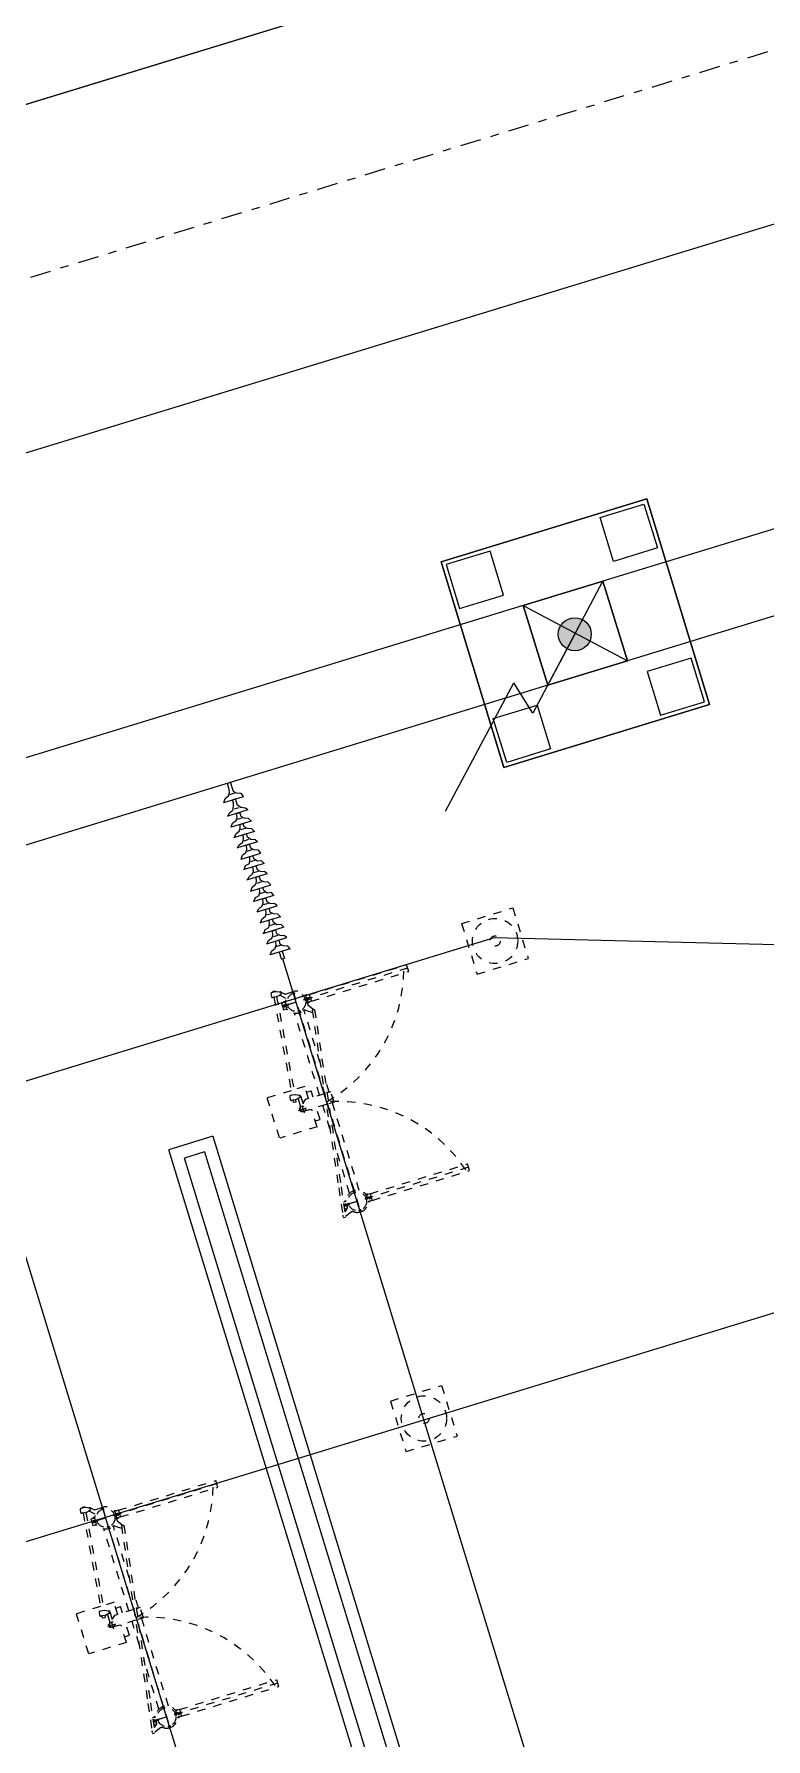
# Model space of a CAD drawing. Header units: metres. Extents: x 0 to 551036, y 0 to 1845929.
# Drawn here: x 547453.79 to 547462.57, y 1841972.32 to 1841992.78 of the extents above; entities that cross this region are included whole.
import ezdxf

# ---------------------------------------------------------------- set-up
doc = ezdxf.new("R2010")
doc.units = ezdxf.units.M
doc.header["$MEASUREMENT"] = 0
for name, pattern in [('02 Xref HH1 MBXD$0$HIDDEN', [0.375, 0.25, -0.125]), ('02 Xref KB1 MBTB$0$DASHDOT', [1, 0.5, -0.25, 0, -0.25]), ('02 Xref KB1 MBTB$0$DASHED2', [0.375, 0.25, -0.125]), ('DGN Style 2', [126.567841, 75.940705, -50.627136])]:
    doc.linetypes.add(name, pattern=pattern)
for name, color, linetype, lineweight in [('_0', 7, 'Continuous', 0), ('BD HH1 KEM TMB$0$cay', 7, 'Continuous', 0), ('BD HH1 KEM TMB$0$duongdaydien', 7, 'Continuous', 0), ('BD HH1 KEM TMB$0$nha', 7, 'Continuous', 0), ('Level 1', 7, 'Continuous', 0), ('Level 49', 7, 'Continuous', 0), ('Level 58', 7, 'Continuous', 0)]:
    doc.layers.add(name, color=color, linetype=linetype, lineweight=lineweight)

# ---------------------------------------------------------------- blocks, each defined once
blk = doc.blocks.new('02 Xref KB1 MBTB$0$X220 NC')
at = {"color": 0, "linetype": 'ByBlock', "lineweight": -2}
for p, q in [((37526403, -1364182), (37516403, -1374182)), ((37516403, -1364182), (37526403, -1374182)), ((37516403, -1534182), (37516403, -1374182)), ((37526403, -1534182), (37526403, -1374182)), ((37526403, -1534182), (37516403, -1544182)), ((37516403, -1534182), (37526403, -1544182))]:
    blk.add_line(p, q, dxfattribs=at)
at = {"color": 0, "linetype": 'ByBlock', "lineweight": -2, "flags": 128}
for points in [[(37534313, -1382092), (37508493, -1382092), (37508493, -1356272), (37534313, -1356272), (37534313, -1382092)], [(37508993, -1356772), (37514493, -1356772), (37514493, -1362272), (37508993, -1362272), (37508993, -1356772)], [(37533813, -1356772), (37528313, -1356772), (37528313, -1362272), (37533813, -1362272), (37533813, -1356772)], [(37516403, -1374182), (37526403, -1374182), (37526403, -1364182), (37516403, -1364182), (37516403, -1374182)], [(37526403, -1374182), (37516403, -1374182), (37516403, -1364182), (37526403, -1364182), (37526403, -1374182)], [(37508993, -1381592), (37514493, -1381592), (37514493, -1376092), (37508993, -1376092), (37508993, -1381592)], [(37533813, -1381592), (37528313, -1381592), (37528313, -1376092), (37533813, -1376092), (37533813, -1381592)], [(37534313, -1526272), (37508493, -1526272), (37508493, -1552092), (37534313, -1552092), (37534313, -1526272)], [(37508993, -1526772), (37514493, -1526772), (37514493, -1532272), (37508993, -1532272), (37508993, -1526772)], [(37533813, -1526772), (37528313, -1526772), (37528313, -1532272), (37533813, -1532272), (37533813, -1526772)], [(37516403, -1544182), (37526403, -1544182), (37526403, -1534182), (37516403, -1534182), (37516403, -1544182)], [(37516403, -1534182), (37526403, -1534182), (37526403, -1544182), (37516403, -1544182), (37516403, -1534182)], [(37526403, -1534182), (37516403, -1534182), (37516403, -1544182), (37526403, -1544182), (37526403, -1534182)], [(37508993, -1551592), (37514493, -1551592), (37514493, -1546092), (37508993, -1546092), (37508993, -1551592)], [(37533813, -1551592), (37528313, -1551592), (37528313, -1546092), (37533813, -1546092), (37533813, -1551592)]]:
    blk.add_lwpolyline(points, close=True, dxfattribs=at)
at = {"flags": 128}
for points in [[(37521403, -1450899), (37521403, -1447081), (37521403, -1461283)], [(37526403, -1454182), (37516403, -1454182)]]:
    blk.add_lwpolyline(points, dxfattribs=at)
blk = doc.blocks.new('02 Xref KB1 MBTB$0$Kim_CS')
at = {"layer": 'BD HH1 KEM TMB$0$duongdaydien', "color": 0, "linetype": 'ByBlock', "lineweight": -2}
for p, q in [((-10499, 14034), (-2277, 5812)), ((-5056, 5056), (-2277, 5812)), ((0, 0), (-5056, 5056)), ((0, 0), (-1768, 1768))]:
    blk.add_line(p, q, dxfattribs=at)
blk = doc.blocks.new('02 Xref KB1 MBTB$0$KCS_01')
h = blk.add_hatch()
h.set_pattern_fill('ANGLE', color=0, pattern_type=2)
h.set_pattern_definition([(0, (-101000, -440999.72), (0, 69.85), [50.8, -19.05]), (90, (-101000, -440999.72), (-69.85, 4e-15), [50.8, -19.05])])
edge = h.paths.add_edge_path()
edge.add_arc((0, 0), 1981, 0, 360)
at = {"color": 0}
blk.add_circle((0, 0), 1981, dxfattribs=at)
at = {"layer": 'BD HH1 KEM TMB$0$duongdaydien', "color": 0, "xscale": 1.5, "yscale": 1.5, "zscale": 1.5}
blk.add_blockref('02 Xref KB1 MBTB$0$Kim_CS', (0, 0), dxfattribs=at)
blk = doc.blocks.new('JYZCD')
for p, q in [((977504, 1394888), (976736, 1394888)), ((977504, 1394487), (976736, 1394487)), ((979207, 1394888), (978807, 1394888)), ((979207, 1394487), (978807, 1394487))]:
    blk.add_line(p, q)
at = {"color": 0, "lineweight": 0, "flags": 128}
for points in [[(978807, 1395990), (978406, 1395689), (978205, 1395188), (977905, 1394988), (977504, 1394888)], [(978807, 1395990), (978807, 1393485)], [(980510, 1395990), (980209, 1395689), (980009, 1395188), (979608, 1394988), (979207, 1394888)], [(980510, 1395990), (980510, 1396090)], [(980510, 1393485), (980510, 1395990)], [(981912, 1395990), (981512, 1395689), (981311, 1395188), (981011, 1394988), (980510, 1394888)], [(981812, 1395990), (981912, 1395990)], [(981812, 1393485), (981912, 1393485), (981912, 1395990)], [(983215, 1395990), (982814, 1395689), (982614, 1395188), (982313, 1394988), (981912, 1394888)], [(983215, 1395990), (983215, 1396090)], [(984517, 1395990), (984217, 1395689), (984016, 1395188), (983615, 1394988), (983215, 1394888)], [(983215, 1393485), (983215, 1395990)], [(984517, 1395990), (984517, 1396090)], [(985920, 1395990), (985519, 1395689), (985319, 1395188), (985018, 1394988), (984517, 1394888)], [(984517, 1393485), (984517, 1395990)], [(987222, 1395990), (986821, 1395689), (986721, 1395188), (986320, 1394988), (985920, 1394888)], [(985920, 1395990), (985920, 1393485)], [(987222, 1395990), (987222, 1396090)], [(987222, 1395990), (987222, 1396090)], [(987222, 1393485), (987222, 1395990)], [(988524, 1395990), (988224, 1395689), (988024, 1395188), (987723, 1394988), (987222, 1394888)], [(988524, 1395990), (988524, 1396090)], [(989927, 1395990), (989526, 1395689), (989326, 1395188), (989025, 1394988), (988524, 1394888)], [(988524, 1393485), (988524, 1395990)], [(991229, 1395990), (990829, 1395689), (990729, 1395188), (990328, 1394988), (989927, 1394888)], [(989927, 1395990), (989927, 1393485)], [(991229, 1395990), (991229, 1396090)], [(991229, 1393485), (991229, 1395990)], [(992532, 1395990), (992231, 1395689), (992031, 1395188), (991730, 1394988), (991229, 1394888)], [(993934, 1395990), (993534, 1395689), (993333, 1395188), (993033, 1394988), (992532, 1394888)], [(992532, 1395990), (992532, 1393485)], [(993934, 1395990), (993934, 1396090)], [(993934, 1395990), (993934, 1396090)], [(993934, 1393485), (993934, 1395990)], [(995237, 1395990), (994836, 1395689), (994736, 1395188), (994335, 1394988), (993934, 1394888)], [(995237, 1395990), (995237, 1396090)], [(996539, 1395990), (996239, 1395689), (996038, 1395188), (995738, 1394988), (995237, 1394888)], [(995237, 1393485), (995237, 1395990)], [(996539, 1395990), (996539, 1393485)], [(997942, 1395990), (997541, 1395689), (997341, 1395188), (997040, 1394988), (996639, 1394888)], [(997942, 1393485), (997942, 1395990)], [(978807, 1393485), (978406, 1393685), (978205, 1394186), (977905, 1394487), (977504, 1394487)], [(978105, 1394988), (978105, 1394387)], [(978807, 1394888), (978807, 1394487)], [(978807, 1393485), (978807, 1393585)], [(980510, 1393485), (980209, 1393685), (980009, 1394186), (979608, 1394487), (979207, 1394487)], [(979909, 1394988), (979909, 1394387)], [(980510, 1394888), (980510, 1394487)], [(981912, 1393485), (981512, 1393685), (981311, 1394186), (981011, 1394487), (980510, 1394487)], [(981211, 1394988), (981211, 1394387)], [(981912, 1394888), (981912, 1394487)], [(983215, 1393485), (982814, 1393685), (982614, 1394186), (982313, 1394487), (981912, 1394487)], [(982513, 1394988), (982513, 1394387)], [(984517, 1393485), (984217, 1393685), (984016, 1394186), (983615, 1394487), (983215, 1394487), (983215, 1394888)], [(983916, 1394988), (983916, 1394387)], [(984517, 1394888), (984517, 1394487)], [(984517, 1394888), (984517, 1394487)], [(985920, 1393485), (985519, 1393685), (985319, 1394186), (985018, 1394487), (984517, 1394487)], [(985218, 1394988), (985218, 1394387)], [(987222, 1393485), (986821, 1393685), (986721, 1394186), (986320, 1394487), (985920, 1394487)], [(986521, 1394988), (986521, 1394387)], [(988524, 1393485), (988224, 1393685), (988024, 1394186), (987723, 1394487), (987222, 1394487)], [(987222, 1393485), (987222, 1393585)], [(987923, 1394988), (987923, 1394387)], [(988524, 1394888), (988524, 1394487)], [(988524, 1394888), (988524, 1394487)], [(989927, 1393485), (989526, 1393685), (989326, 1394186), (989025, 1394487), (988524, 1394487)], [(989226, 1394988), (989226, 1394387)], [(991229, 1393485), (990829, 1393685), (990729, 1394186), (990328, 1394487), (989927, 1394487)], [(990528, 1394988), (990528, 1394387)], [(991229, 1394888), (991229, 1394487)], [(992532, 1393485), (992231, 1393685), (992031, 1394186), (991730, 1394487), (991229, 1394487)], [(991931, 1394988), (991931, 1394387)], [(993934, 1393485), (993534, 1393685), (993333, 1394186), (993033, 1394487), (992532, 1394487)], [(993233, 1394988), (993233, 1394387)], [(995237, 1393485), (994836, 1393685), (994736, 1394186), (994335, 1394487), (993934, 1394487)], [(993934, 1393485), (993934, 1393585)], [(994536, 1394988), (994536, 1394387)], [(995237, 1394888), (995237, 1394487)], [(995237, 1394888), (995237, 1394487)], [(996539, 1393485), (996239, 1393685), (996038, 1394186), (995738, 1394487), (995237, 1394487)], [(995938, 1394988), (995938, 1394387)], [(997942, 1393485), (997541, 1393685), (997341, 1394186), (997040, 1394487), (996639, 1394487)], [(997163, 1395016), (997163, 1394348)], [(997942, 1394888), (998743, 1394888)], [(997942, 1394487), (998743, 1394487)], [(998832, 1394459), (998832, 1394904)]]:
    blk.add_lwpolyline(points, dxfattribs=at)
at = {"flags": 128}
blk.add_lwpolyline([(976736, 1394888), (976736, 1394487)], dxfattribs=at)
blk = doc.blocks.new('BAR')
at = {"color": 3, "lineweight": 13, "elevation": 0, "flags": 128}
blk.add_lwpolyline([(980460, 2656389), (1436264, 2656389)], dxfattribs=at)
at = {"color": 2, "lineweight": 13, "elevation": 0, "flags": 128}
blk.add_lwpolyline([(980459, 2616389), (1436264, 2616390)], dxfattribs=at)
at = {"yscale": -1, "rotation": 179.9999402358448}
blk.add_blockref('JYZCD', (2435095, 1221707, 0), dxfattribs=at)
blk = doc.blocks.new('hh')
at = {"color": 251, "linetype": '02 Xref KB1 MBTB$0$DASHED2', "lineweight": -2, "ltscale": 2000}
for p, q in [((1363300, 2828365, 0), (1363300, 2833057, 0)), ((1363330, 2833078, 0), (1368310, 2833078, 0)), ((1368340, 2833058, 0), (1368330, 2833058, 0)), ((1368340, 2830071, 0), (1368340, 2833058, 0)), ((1365820, 2829926, 0), (1365820, 2828917, 0)), ((1366878, 2829933, 0), (1366926, 2830270, 0)), ((1367150, 2829895, 0), (1366878, 2829933, 0)), ((1367197, 2830232, 0), (1366926, 2830270, 0)), ((1367150, 2829898, 0), (1367197, 2830229, 0)), ((1367197, 2830229, 0), (1367217, 2830370, 0)), ((1367692, 2830445, 0), (1367375, 2830490, 0)), ((1367744, 2829814, 0), (1367791, 2830146, 0)), ((1379667, 2828785, 0), (1367789, 2830134, 0)), ((1367791, 2830146, 0), (1367811, 2830287, 0)), ((1351954, 2828567, 0), (1351910, 2828270, 0)), ((1355536, 2827726, 0), (1351910, 2828270, 0)), ((1355536, 2828029, 0), (1351954, 2828567, 0)), ((1352293, 2827435, 0), (1351991, 2828258, 0)), ((1352885, 2827783, 0), (1352547, 2828174, 0)), ((1352900, 2828118, 0), (1352900, 2827767, 0)), ((1352900, 2828076, 0), (1352900, 2828026, 0)), ((1353320, 2824424, 0), (1353320, 2828070, 0)), ((1353320, 2812402, 0), (1353320, 2828070, 0)), ((1353740, 2827995, 0), (1353740, 2827776, 0)), ((1376882, 2824829, 0), (1355536, 2828029, 0)), ((1363300, 2828365, 0), (1365520, 2828365, 0)), ((1364020, 2828365, 0), (1364020, 2827768, 0)), ((1366251, 2829368, 0), (1365336, 2829368, 0)), ((1365520, 2829653, 0), (1365620, 2829753, 0)), ((1365520, 2826532, 0), (1365520, 2829653, 0)), ((1365620, 2829753, 0), (1365995, 2829753, 0)), ((1366151, 2829568, 0), (1365995, 2829753, 0)), ((1367157, 2829568, 0), (1366120, 2829568, 0)), ((1366120, 2829168, 0), (1366120, 2829568, 0)), ((1367430, 2829168, 0), (1366120, 2829168, 0)), ((1366820, 2828770, 0), (1366486, 2829168, 0)), ((1366820, 2826337, 0), (1366820, 2828770, 0)), ((1366820, 2828365, 0), (1368340, 2828365, 0)), ((1367139, 2829816, 0), (1367150, 2829898, 0)), ((1367242, 2829338, 0), (1367139, 2829816, 0)), ((1367430, 2829168, 0), (1367530, 2829268, 0)), ((1367502, 2829302, 0), (1367733, 2829732, 0)), ((1367530, 2829367, 0), (1367530, 2829268, 0)), ((1367620, 2828365, 0), (1367620, 2827768, 0)), ((1367733, 2829732, 0), (1367744, 2829814, 0)), ((1379631, 2828447, 0), (1367742, 2829797, 0)), ((1368340, 2828365, 0), (1368340, 2829729, 0)), ((1377900, 2828118, 0), (1377900, 2827776, 0)), ((1378740, 2828118, 0), (1377900, 2828118, 0)), ((1378320, 2824517, 0), (1378320, 2828224, 0)), ((1378320, 2812402, 0), (1378320, 2828070, 0)), ((1378740, 2828118, 0), (1378740, 2827776, 0)), ((1379105, 2827436, 0), (1379690, 2828021, 0)), ((1379622, 2828364, 0), (1379631, 2828446, 0)), ((1379696, 2828067, 0), (1379622, 2828364, 0)), ((1379631, 2828446, 0), (1379667, 2828779, 0)), ((1379667, 2828779, 0), (1379682, 2828920, 0)), ((1379740, 2827890, 0), (1379696, 2828067, 0)), ((1380155, 2829010, 0), (1379836, 2829044, 0)), ((1380001, 2827861, 0), (1380046, 2827952, 0)), ((1380046, 2827952, 0), (1380218, 2828299, 0)), ((1380216, 2828301, 0), (1380224, 2828383, 0)), ((1380227, 2828381, 0), (1380263, 2828714, 0)), ((1380326, 2828368, 0), (1380227, 2828378, 0)), ((1380263, 2828714, 0), (1380279, 2828856, 0)), ((1380363, 2828706, 0), (1380263, 2828716, 0)), ((1380326, 2828368, 0), (1380363, 2828706, 0)), ((1379671, 2826368, 0), (1351839, 2826368, 0)), ((1353500, 2827868, 0), (1353115, 2827868, 0)), ((1353500, 2827868, 0), (1353115, 2827868, 0)), ((1353500, 2827868, 0), (1353115, 2827868, 0)), ((1353720, 2827776, 0), (1353820, 2827776, 0)), ((1353720, 2827776, 0), (1353720, 2827631, 0)), ((1353820, 2827776, 0), (1353820, 2827595, 0)), ((1354501, 2826968, 0), (1360591, 2826968, 0)), ((1376837, 2824532, 0), (1355536, 2827726, 0)), ((1362614, 2826968, 0), (1365520, 2826968, 0)), ((1364020, 2827768, 0), (1365520, 2827768, 0)), ((1365520, 2825553, 0), (1365520, 2826229, 0)), ((1366820, 2827768, 0), (1367620, 2827768, 0)), ((1366820, 2826968, 0), (1377139, 2826968, 0)), ((1366820, 2825553, 0), (1366820, 2826034, 0)), ((1377920, 2827776, 0), (1377820, 2827776, 0)), ((1377920, 2827776, 0), (1377820, 2827776, 0)), ((1377820, 2827776, 0), (1377820, 2827595, 0)), ((1377920, 2827776, 0), (1377920, 2827631, 0)), ((1378500, 2827868, 0), (1378115, 2827868, 0)), ((1378500, 2827868, 0), (1378115, 2827868, 0)), ((1378500, 2827868, 0), (1378115, 2827868, 0)), ((1378720, 2827776, 0), (1378720, 2827631, 0)), ((1378720, 2827776, 0), (1378820, 2827776, 0)), ((1378820, 2827776, 0), (1378820, 2827595, 0)), ((1379645, 2827244, 0), (1379645, 2826368, 0)), ((1379762, 2827527, 0), (1380017, 2827782, 0)), ((1352820, 2824960, 0), (1352820, 2825141, 0)), ((1352920, 2824960, 0), (1352820, 2824960, 0)), ((1352900, 2824618, 0), (1352900, 2824960, 0)), ((1353740, 2824618, 0), (1352900, 2824618, 0)), ((1352900, 2824618, 0), (1352900, 2812402, 0)), ((1352920, 2824960, 0), (1352920, 2825105, 0)), ((1353500, 2824868, 0), (1353115, 2824868, 0)), ((1353500, 2824868, 0), (1353115, 2824868, 0)), ((1353720, 2824960, 0), (1353720, 2825105, 0)), ((1353720, 2824960, 0), (1353820, 2824960, 0)), ((1353740, 2824618, 0), (1353740, 2824960, 0)), ((1353740, 2824618, 0), (1353740, 2812402, 0)), ((1353820, 2824960, 0), (1353820, 2825141, 0)), ((1354501, 2825768, 0), (1365520, 2825768, 0)), ((1365520, 2825553, 0), (1366820, 2825553, 0)), ((1366820, 2825768, 0), (1368594, 2825768, 0)), ((1366820, 2825768, 0), (1368594, 2825768, 0)), ((1370617, 2825768, 0), (1377112, 2825768, 0)), ((1377059, 2825592, 0), (1376564, 2824876, 0)), ((1376882, 2824829, 0), (1376837, 2824532, 0)), ((1377544, 2825107, 0), (1376852, 2824628, 0)), ((1377820, 2824960, 0), (1377820, 2825141, 0)), ((1377920, 2824960, 0), (1377820, 2824960, 0)), ((1377920, 2824960, 0), (1377820, 2824960, 0)), ((1377900, 2824618, 0), (1377900, 2824960, 0)), ((1378740, 2824618, 0), (1377900, 2824618, 0)), ((1377900, 2824618, 0), (1377900, 2812402, 0)), ((1377920, 2824960, 0), (1377920, 2825105, 0)), ((1378500, 2824868, 0), (1378115, 2824868, 0)), ((1378500, 2824868, 0), (1378115, 2824868, 0)), ((1378720, 2824960, 0), (1378720, 2825105, 0)), ((1378720, 2824960, 0), (1378820, 2824960, 0)), ((1378740, 2824618, 0), (1378740, 2824960, 0)), ((1378740, 2824618, 0), (1378740, 2812402, 0)), ((1378820, 2824960, 0), (1378820, 2825141, 0)), ((1352900, 2812402, 0), (1353740, 2812402, 0)), ((1377900, 2812402, 0), (1378740, 2812402, 0)), ((1415798, 2788362, 0), (1415798, 2793054, 0)), ((1415828, 2793075, 0), (1420808, 2793075, 0)), ((1420838, 2793055, 0), (1420828, 2793055, 0)), ((1420838, 2790068, 0), (1420838, 2793055, 0)), ((1375383, 2789573, 0), (1375377, 2789566, 0)), ((1375377, 2789566, 0), (1375377, 2783159, 0)), ((1381720, 2789573, 0), (1375383, 2789573, 0)), ((1381720, 2789573, 0), (1381727, 2789566, 0)), ((1381727, 2789566, 0), (1381727, 2783159, 0)), ((1418749, 2789365, 0), (1417834, 2789365, 0)), ((1418018, 2789650, 0), (1418118, 2789750, 0)), ((1418018, 2786529, 0), (1418018, 2789650, 0)), ((1418118, 2789750, 0), (1418493, 2789750, 0)), ((1418318, 2789923, 0), (1418318, 2788914, 0)), ((1418649, 2789565, 0), (1418493, 2789750, 0)), ((1419655, 2789565, 0), (1418618, 2789565, 0)), ((1418618, 2789165, 0), (1418618, 2789565, 0)), ((1419928, 2789165, 0), (1418618, 2789165, 0)), ((1419318, 2788767, 0), (1418984, 2789165, 0)), ((1419376, 2789930, 0), (1419424, 2790267, 0)), ((1419648, 2789892, 0), (1419376, 2789930, 0)), ((1419695, 2790229, 0), (1419424, 2790267, 0)), ((1419637, 2789813, 0), (1419648, 2789894, 0)), ((1419740, 2789335, 0), (1419637, 2789813, 0)), ((1419648, 2789894, 0), (1419695, 2790226, 0)), ((1419695, 2790226, 0), (1419715, 2790367, 0)), ((1420190, 2790442, 0), (1419873, 2790486, 0)), ((1419928, 2789165, 0), (1420028, 2789265, 0)), ((1420000, 2789299, 0), (1420231, 2789729, 0)), ((1420028, 2789363, 0), (1420028, 2789265, 0)), ((1420231, 2789729, 0), (1420242, 2789811, 0)), ((1432129, 2788444, 0), (1420240, 2789794, 0)), ((1420242, 2789811, 0), (1420289, 2790143, 0)), ((1432165, 2788782, 0), (1420287, 2790131, 0)), ((1420289, 2790143, 0), (1420309, 2790284, 0)), ((1420838, 2788362, 0), (1420838, 2789726, 0)), ((1432652, 2789007, 0), (1432334, 2789041, 0)), ((1404452, 2788563, 0), (1404408, 2788267, 0)), ((1408034, 2787723, 0), (1404408, 2788267, 0)), ((1408034, 2788026, 0), (1404452, 2788563, 0)), ((1404791, 2787432, 0), (1404489, 2788254, 0)), ((1405383, 2787780, 0), (1405044, 2788171, 0)), ((1405398, 2788115, 0), (1405398, 2787764, 0)), ((1405398, 2788073, 0), (1405398, 2788023, 0)), ((1405998, 2787865, 0), (1405613, 2787865, 0)), ((1405998, 2787865, 0), (1405613, 2787865, 0)), ((1405998, 2787865, 0), (1405613, 2787865, 0)), ((1405818, 2784421, 0), (1405818, 2788066, 0)), ((1405818, 2772399, 0), (1405818, 2788066, 0)), ((1406218, 2787773, 0), (1406318, 2787773, 0)), ((1406218, 2787773, 0), (1406218, 2787628, 0)), ((1406238, 2787992, 0), (1406238, 2787773, 0)), ((1406318, 2787773, 0), (1406318, 2787592, 0)), ((1406999, 2786965, 0), (1413089, 2786965, 0)), ((1429380, 2784825, 0), (1408034, 2788026, 0)), ((1429335, 2784529, 0), (1408034, 2787723, 0)), ((1415112, 2786965, 0), (1418018, 2786965, 0)), ((1415798, 2788362, 0), (1418018, 2788362, 0)), ((1416518, 2788362, 0), (1416518, 2787765, 0)), ((1416518, 2787765, 0), (1418018, 2787765, 0)), ((1419318, 2786334, 0), (1419318, 2788767, 0)), ((1419318, 2788362, 0), (1420838, 2788362, 0)), ((1419318, 2787765, 0), (1420118, 2787765, 0)), ((1419318, 2786965, 0), (1429637, 2786965, 0)), ((1420118, 2788362, 0), (1420118, 2787765, 0)), ((1430418, 2787773, 0), (1430318, 2787773, 0)), ((1430418, 2787773, 0), (1430318, 2787773, 0)), ((1430318, 2787773, 0), (1430318, 2787592, 0)), ((1430398, 2788115, 0), (1430398, 2787773, 0)), ((1431238, 2788115, 0), (1430398, 2788115, 0)), ((1430418, 2787773, 0), (1430418, 2787628, 0)), ((1430998, 2787865, 0), (1430613, 2787865, 0)), ((1430998, 2787865, 0), (1430613, 2787865, 0)), ((1430998, 2787865, 0), (1430613, 2787865, 0)), ((1430818, 2784514, 0), (1430818, 2788221, 0)), ((1430818, 2772399, 0), (1430818, 2788066, 0)), ((1431218, 2787773, 0), (1431218, 2787628, 0)), ((1431218, 2787773, 0), (1431318, 2787773, 0)), ((1431238, 2788115, 0), (1431238, 2787773, 0)), ((1431318, 2787773, 0), (1431318, 2787592, 0)), ((1431603, 2787432, 0), (1432188, 2788018, 0)), ((1432120, 2788361, 0), (1432128, 2788443, 0)), ((1432193, 2788064, 0), (1432120, 2788361, 0)), ((1432128, 2788443, 0), (1432165, 2788776, 0)), ((1432143, 2787241, 0), (1432143, 2786365, 0)), ((1432165, 2788776, 0), (1432180, 2788917, 0)), ((1432238, 2787887, 0), (1432193, 2788064, 0)), ((1432260, 2787524, 0), (1432515, 2787779, 0)), ((1432499, 2787858, 0), (1432544, 2787948, 0)), ((1432544, 2787948, 0), (1432716, 2788296, 0)), ((1432714, 2788298, 0), (1432722, 2788380, 0)), ((1432725, 2788378, 0), (1432761, 2788711, 0)), ((1432824, 2788365, 0), (1432725, 2788375, 0)), ((1432761, 2788711, 0), (1432777, 2788852, 0)), ((1432861, 2788703, 0), (1432761, 2788713, 0)), ((1432824, 2788365, 0), (1432861, 2788703, 0)), ((1432169, 2786365, 0), (1404337, 2786365, 0)), ((1405318, 2784957, 0), (1405318, 2785138, 0)), ((1405418, 2784957, 0), (1405318, 2784957, 0)), ((1405398, 2784615, 0), (1405398, 2784957, 0)), ((1405418, 2784957, 0), (1405418, 2785102, 0)), ((1406218, 2784957, 0), (1406218, 2785102, 0)), ((1406218, 2784957, 0), (1406318, 2784957, 0)), ((1406238, 2784615, 0), (1406238, 2784957, 0)), ((1406318, 2784957, 0), (1406318, 2785138, 0)), ((1406999, 2785765, 0), (1418018, 2785765, 0)), ((1418018, 2785550, 0), (1418018, 2786226, 0)), ((1418018, 2785550, 0), (1419318, 2785550, 0)), ((1419318, 2785550, 0), (1419318, 2786031, 0)), ((1419318, 2785765, 0), (1421092, 2785765, 0)), ((1419318, 2785765, 0), (1421092, 2785765, 0)), ((1423115, 2785765, 0), (1429610, 2785765, 0)), ((1429557, 2785589, 0), (1429062, 2784873, 0)), ((1430042, 2785104, 0), (1429350, 2784625, 0)), ((1430318, 2784957, 0), (1430318, 2785138, 0)), ((1430418, 2784957, 0), (1430318, 2784957, 0)), ((1430418, 2784957, 0), (1430318, 2784957, 0)), ((1430398, 2784615, 0), (1430398, 2784957, 0)), ((1430418, 2784957, 0), (1430418, 2785102, 0)), ((1431218, 2784957, 0), (1431218, 2785102, 0)), ((1431218, 2784957, 0), (1431318, 2784957, 0)), ((1431238, 2784615, 0), (1431238, 2784957, 0)), ((1431318, 2784957, 0), (1431318, 2785138, 0)), ((1375377, 2783159, 0), (1375383, 2783152, 0)), ((1381720, 2783152, 0), (1375383, 2783152, 0)), ((1381727, 2783159, 0), (1381720, 2783152, 0)), ((1406238, 2784615, 0), (1405398, 2784615, 0)), ((1405398, 2784615, 0), (1405398, 2772399, 0)), ((1405998, 2784865, 0), (1405613, 2784865, 0)), ((1405998, 2784865, 0), (1405613, 2784865, 0)), ((1406238, 2784615, 0), (1406238, 2772399, 0)), ((1429380, 2784825, 0), (1429335, 2784529, 0)), ((1431238, 2784615, 0), (1430398, 2784615, 0)), ((1430398, 2784615, 0), (1430398, 2772399, 0)), ((1430998, 2784865, 0), (1430613, 2784865, 0)), ((1430998, 2784865, 0), (1430613, 2784865, 0)), ((1431238, 2784615, 0), (1431238, 2772399, 0)), ((1405398, 2772399, 0), (1406238, 2772399, 0)), ((1430398, 2772399, 0), (1431238, 2772399, 0)), ((1427689, 2764639, 0), (1427683, 2764633, 0)), ((1427683, 2764633, 0), (1427683, 2758225, 0)), ((1434026, 2764639, 0), (1427689, 2764639, 0)), ((1434026, 2764639, 0), (1434033, 2764633, 0)), ((1434033, 2764633, 0), (1434033, 2758225, 0)), ((1427683, 2758225, 0), (1427689, 2758219, 0)), ((1434026, 2758219, 0), (1427689, 2758219, 0)), ((1434033, 2758225, 0), (1434026, 2758219, 0))]:
    blk.add_line(p, q, dxfattribs=at)
for centre, radius in [((1353320, 2827868, 0), 120), ((1365820, 2829368, 0), 300), ((1378320, 2827868, 0), 120), ((1352195, 2826368, 0), 90), ((1353320, 2826368, 0), 1125), ((1353320, 2827493, 0), 90), ((1354445, 2826368, 0), 90), ((1377195, 2826368, 0), 90), ((1378320, 2826368, 0), 1125), ((1378320, 2827493, 0), 90), ((1379445, 2826368, 0), 90), ((1353320, 2824868, 0), 120), ((1353320, 2825243, 0), 90), ((1378320, 2824868, 0), 120), ((1378320, 2825243, 0), 90), ((1378552, 2786342, 0), 2718), ((1418318, 2789365, 0), 300), ((1378552, 2786342, 0), 611), ((1405818, 2786365, 0), 1125), ((1405818, 2787865, 0), 120), ((1405818, 2787490, 0), 90), ((1430818, 2786365, 0), 1125), ((1430818, 2787865, 0), 120), ((1430818, 2787490, 0), 90), ((1404693, 2786365, 0), 90), ((1405818, 2784865, 0), 120), ((1405818, 2785240, 0), 90), ((1406943, 2786365, 0), 90), ((1429693, 2786365, 0), 90), ((1430818, 2784865, 0), 120), ((1430818, 2785240, 0), 90), ((1431943, 2786365, 0), 90), ((1430858, 2761408, 0), 2718), ((1430858, 2761408, 0), 611)]:
    blk.add_circle(centre, radius, dxfattribs=at)
for centre, radius, start, end in [((1368310, 2833058, 0), 20, 0, 90), ((1367355, 2830351, 0), 140, 82.00153, 172.00153), ((1367672, 2830306, 0), 140, 352.00153, 82.00153), ((1352130, 2828389, 0), 175, 50.46972, 112.47385), ((1367379, 2829368, 0), 140, 192.19868, 331.80427), ((1379821, 2828905, 0), 140, 83.79968, 173.79968), ((1379876, 2827924, 0), 140, 193.99682, 333.60241), ((1379911, 2827888, 0), 150, 314.99996, 30.42774), ((1380139, 2828871, 0), 140, 353.79968, 83.79968), ((1353320, 2826368, 0), 1325, 143.63923, 180), ((1353320, 2826368, 0), 1325, 180, 360), ((1352011, 2827331, 0), 300, 323.63923, 20.12962), ((1353112, 2827980, 0), 300, 220.87037, 277.36086), ((1347736, 2830576, 0), 18567, 286.86865, 346.90201), ((1353320, 2826368, 0), 1325, 360, 97.36086), ((1383904, 2830576, 0), 18567, 193.09799, 253.13135), ((1378320, 2826368, 0), 1325, 248.13913, 201.86077), ((1376812, 2825763, 0), 300, 325.37038, 21.86077), ((1380045, 2827244, 0), 400, 135.00005, 180.00005), ((1376662, 2824710, 0), 175, 230.46836, 292.47454), ((1377715, 2824860, 0), 300, 68.13913, 124.62962), ((1420808, 2793055, 0), 20, 0, 90), ((1419853, 2790348, 0), 140, 82.00153, 172.00153), ((1419877, 2789365, 0), 140, 192.19868, 331.80427), ((1420170, 2790303, 0), 140, 352.00153, 82.00153), ((1432319, 2788902, 0), 140, 83.79968, 173.79968), ((1432637, 2788868, 0), 140, 353.79968, 83.79968), ((1405818, 2786365, 0), 1325, 143.63923, 180), ((1404628, 2788385, 0), 175, 50.46972, 112.47385), ((1404509, 2787328, 0), 300, 323.63923, 20.12962), ((1405610, 2787976, 0), 300, 220.87037, 277.36086), ((1405818, 2786365, 0), 1325, 360, 97.36086), ((1430818, 2786365, 0), 1325, 248.13913, 201.86077), ((1432543, 2787241, 0), 400, 135.00005, 180.00005), ((1432374, 2787921, 0), 140, 193.99682, 333.60241), ((1432409, 2787885, 0), 150, 314.99996, 30.42774), ((1405818, 2786365, 0), 1325, 180, 360), ((1400234, 2790573, 0), 18567, 286.86865, 346.90201), ((1436402, 2790573, 0), 18567, 193.09799, 253.13135), ((1429310, 2785760, 0), 300, 325.37038, 21.86077), ((1430213, 2784857, 0), 300, 68.13913, 124.62962), ((1429160, 2784707, 0), 175, 230.46836, 292.47454)]:
    blk.add_arc(centre, radius, start, end, dxfattribs=at)
blk = doc.blocks.new('Substation')
at = {"color": 251, "linetype": '02 Xref KB1 MBTB$0$DASHED2', "ltscale": 2000, "elevation": 0}
for points in [[(3139474.345, 2123971.339), (3139474.345, 2123928.787), (3139474.345, 2124421.246)], [(3139514.685, 2123996.243), (3139527.215, 2124033.786), (3139527.221, 2124098.694), (3139527.221, 2124138.769), (3139514.706, 2124183.794)]]:
    blk.add_lwpolyline(points, dxfattribs=at)
at = {"layer": 'BD HH1 KEM TMB$0$cay', "linetype": 'ByBlock', "lineweight": 13}
blk.add_line((3139599.324, 2124133.794, 0), (3139599.324, 2123738.794, 0), dxfattribs=at)
at = {"layer": 'BD HH1 KEM TMB$0$cay', "linetype": 'ByBlock', "lineweight": 13, "elevation": 0, "flags": 128}
blk.add_lwpolyline([(3138657.324, 2123598.794), (3138459.324, 2123598.794), (3138459.324, 2124263.794), (3139639.324, 2124263.794), (3139639.324, 2123700.758)], dxfattribs=at)
at = {"layer": 'BD HH1 KEM TMB$0$nha', "color": 6, "lineweight": 13}
for p, q in [((3139379.414, 2124078.578, 0), (3139514.321, 2124078.578, 0)), ((3139514.321, 2124073.078, 0), (3139514.321, 2124078.578, 0)), ((3139378.793, 2124077.078, 0), (3139512.821, 2124077.078, 0)), ((3139512.821, 2124074.578, 0), (3139512.821, 2124077.078, 0)), ((3139512.821, 2124074.578, 0), (3139378.793, 2124074.578, 0)), ((3139514.321, 2124073.078, 0), (3139379.414, 2124073.078, 0))]:
    blk.add_line(p, q, dxfattribs=at)
at = {"layer": 'Level 58', "color": 4, "linetype": '02 Xref KB1 MBTB$0$DASHDOT', "ltscale": 5}
blk.add_line((3139619.324, 2124243.794, 0), (3139619.324, 2123569.831, 0), dxfattribs=at)
at = {"linetype": '02 Xref HH1 MBXD$0$HIDDEN', "xscale": 0.001, "yscale": 0.001, "zscale": 0.001}
blk.add_blockref('hh', (3138095.963, 2121272.398, 0), dxfattribs=at)
at = {"xscale": 0.001, "yscale": 0.001, "zscale": 0.001}
blk.add_blockref('BAR', (3138095.963, 2121442.398, 0), dxfattribs=at)
at = {"layer": 'BD HH1 KEM TMB$0$duongdaydien', "xscale": 0.001, "yscale": 0.001, "zscale": 0.001}
blk.add_blockref('02 Xref KB1 MBTB$0$KCS_01', (3139559.232, 2124013.886, 0), dxfattribs=at)
at = {"layer": 'Level 49', "xscale": 0.001, "yscale": -0.001, "zscale": 0.001, "rotation": 180}
for p in [(3177080.727, 2125552.976, 0), (3177080.727, 2125382.976, 0)]:
    blk.add_blockref('02 Xref KB1 MBTB$0$X220 NC', p, dxfattribs=at)

msp = doc.modelspace()

# ---------------------------------------------------------------- block references
at = {"layer": '_0', "xscale": 0.1, "yscale": 0.1, "zscale": 0.1, "rotation": 107.0123114188912}
msp.add_blockref('Substation', (842423.72785, 1603911.5666), dxfattribs=at)

# ---------------------------------------------------------------- next in the draw order: linework, layer by layer
at = {"layer": 'Level 1', "color": 7, "linetype": 'DGN Style 2', "flags": 128}
msp.add_lwpolyline([(547549.65226, 1841897.89963), (547515.12807, 1842010.73616), (547402.95994, 1841976.41657), (547437.48403, 1841863.58004), (547549.65226, 1841897.89963)], close=True, dxfattribs=at)

doc.saveas('drawing.dxf')
